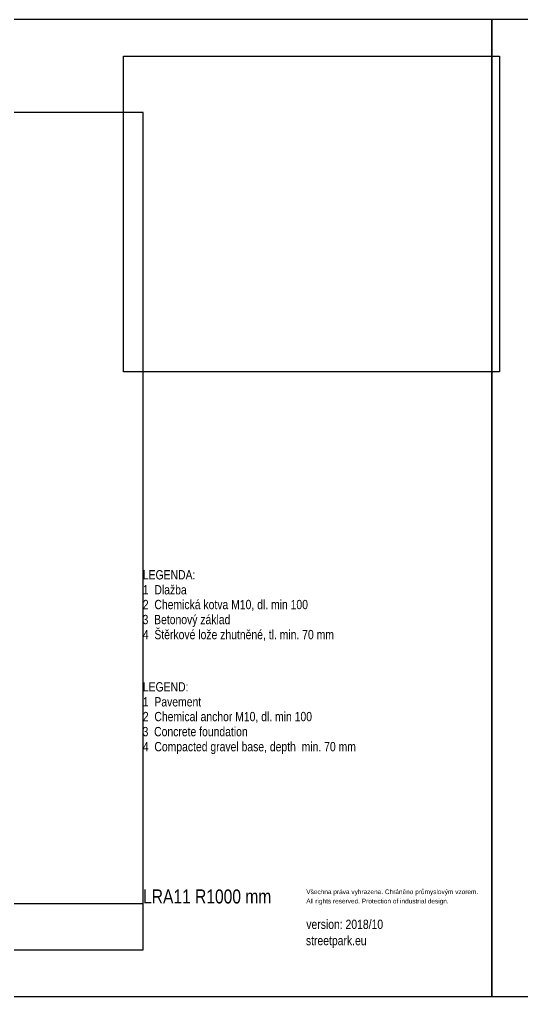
# Model space of a CAD drawing. Header units: millimetres. Extents: x 5064 to 28824, y 3085 to 7285.
# Drawn here: x 8973 to 11137, y 3085 to 7285 of the extents above; entities that cross this region are included whole.
import ezdxf

# ---------------------------------------------------------------- set-up
doc = ezdxf.new("R2010")
doc.units = ezdxf.units.MM
doc.header["$LTSCALE"] = 0.3
doc.header["$XCLIPFRAME"] = 2
doc.layers.add('Nekreslit', color=6, linetype='Continuous', plot=False)
doc.styles.add('SEACAD_Arial', font='arial.ttf', dxfattribs={"width": 0.8})
picture_1 = doc.add_image_def('image1.jpg', size_in_pixel=(800, 600))

msp = doc.modelspace()

# ---------------------------------------------------------------- linework, layer by layer
at = {"layer": 'Nekreslit'}
msp.add_line((5464.4, 3485.3), (9504.4, 3485.3), dxfattribs=at)
for points in [[(5064.4, 3085.3), (11004.4, 3085.3), (11004.4, 7285.3), (5064.4, 7285.3)], [(11004.4, 3085.3), (16944.4, 3085.3), (16944.4, 7285.3), (11004.4, 7285.3)], [(5464.4, 3285.3), (9504.4, 3285.3), (9504.4, 6885.3), (5464.4, 6885.3)]]:
    msp.add_lwpolyline(points, close=True, dxfattribs=at)

# ---------------------------------------------------------------- texts
at = {"style": 'SEACAD_Arial', "width": 0.8}
for s, height, p in [('LEGENDA:', 40, (9503.3, 4878.1)), ('1  Dlažba', 40, (9503.3, 4813.8)), ('2  Chemická kotva M10, dl. min 100', 40, (9503.3, 4750.3)), ('3  Betonový základ', 40, (9502.2, 4685.8)), ('4  Štěrkové lože zhutněné, tl. min. 70 mm', 40, (9503.3, 4621.1)), ('LEGEND:', 40, (9503.3, 4396.4)), ('1  Pavement', 40, (9503.3, 4332.1)), ('2  Chemical anchor M10, dl. min 100', 40, (9503.3, 4268.6)), ('3  Concrete foundation', 40, (9502.2, 4204)), ('4  Compacted gravel base, depth  min. 70 mm', 40, (9503.3, 4139.3)), ('LRA11 R1000 mm ', 60, (9504.4, 3485.3)), ('Všechna práva vyhrazena. Chráněno průmyslovým vzorem.', 20, (10206.7, 3525.3)), ('All rights reserved. Protection of industrial design.', 20, (10206.7, 3485.3)), ('version: 2018/10', 40, (10206.7, 3375.5)), ('streetpark.eu', 40, (10205.1, 3305.6))]:
    msp.add_text(s, height=height, dxfattribs=at).set_placement(p)

# ---------------------------------------------------------------- pictures from other files: only their frames are drawn
image = msp.add_image(picture_1, insert=(9028.5, 5509), size_in_units=(2688.6, 2016.5))
image.set_boundary_path([(116.005, 117.947), (597.56, 521.83)])

doc.saveas('drawing.dxf')
